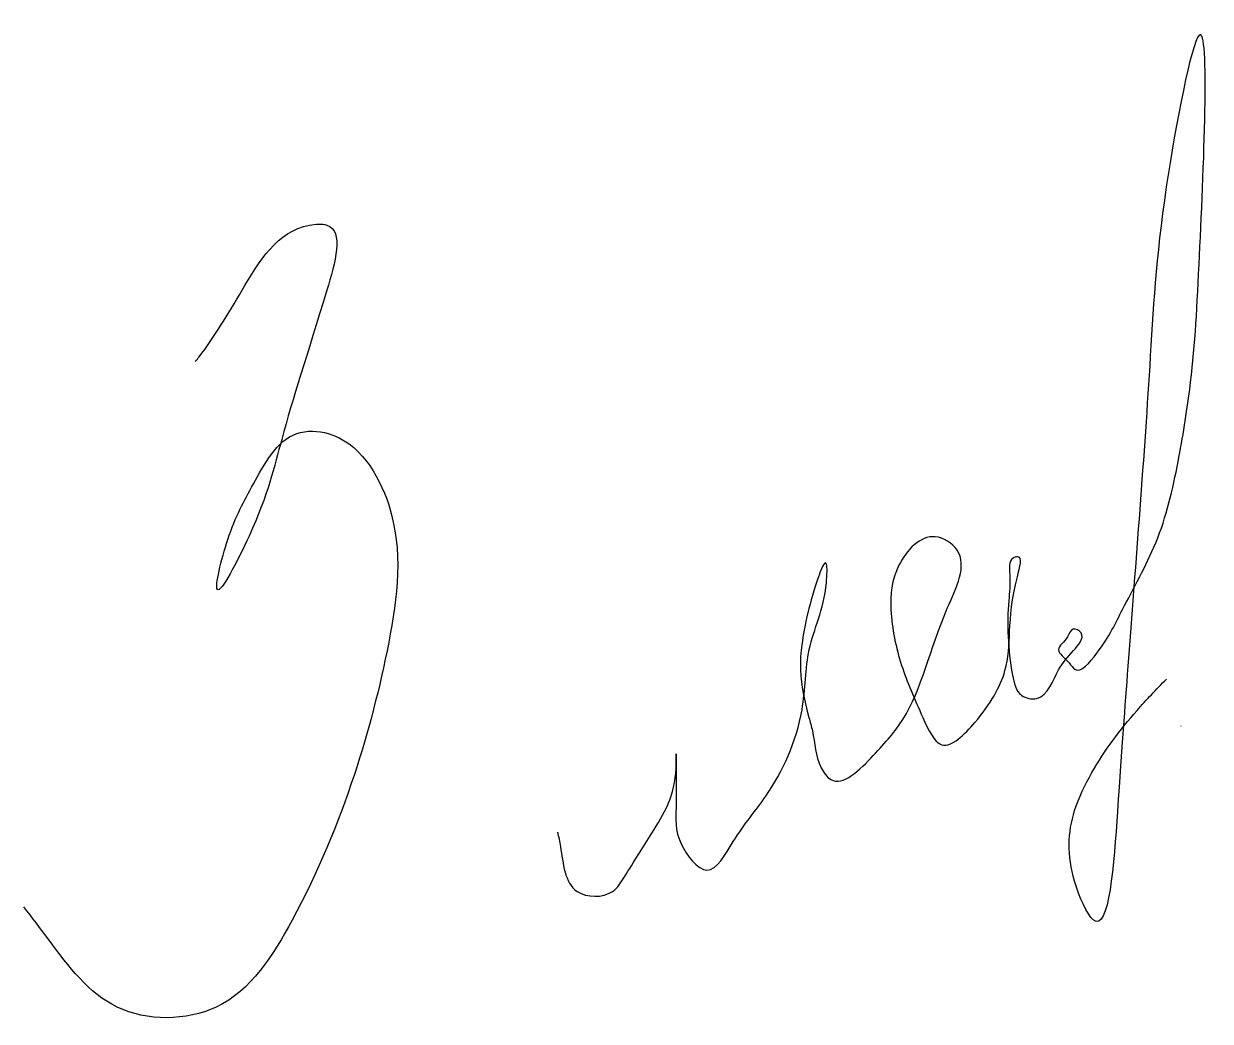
# Model space of a CAD drawing. Header units: millimetres. Extents: x 3803 to 6708, y 4233 to 6675.
import ezdxf

# ---------------------------------------------------------------- set-up
doc = ezdxf.new("R2010")
doc.units = ezdxf.units.MM
doc.layers.add('Слой1', color=5, linetype='Continuous')

msp = doc.modelspace()

# ---------------------------------------------------------------- linework, layer by layer
at = {"layer": 'Слой1'}
msp.add_line((6635.9, 4956.6), (6636.7, 4956.6), dxfattribs=at)
for points, knots in [([(5109.9, 4696.4), (5112.6, 4684.8), (5123.3, 4634.7), (5128.6, 4536.5), (5241.9, 4534.2), (5288.3, 4610.3), (5349.9, 4707.1), (5402.7, 4793.3), (5399.4, 4926.1), (5402.5, 4748.6), (5394.4, 4681.8), (5480.7, 4566.1), (5549.9, 4697.3), (5640.1, 4799.5), (5717.9, 4965.9), (5715.7, 5156.2), (5768.3, 5249.8), (5771.5, 5397.5), (5688.3, 5139.5), (5703.9, 5053.5), (5740, 4924.8), (5740.9, 4870.8), (5795.7, 4793.7), (5890.1, 4889.3), (5995.6, 5010), (6028.4, 5187.5), (6126.3, 5370.8), (6016.3, 5442.4), (5930.9, 5350.4), (5920.2, 5232), (5948.9, 5099.3), (5992.6, 5002.8), (6048.4, 4877.3), (6153.7, 4981.8), (6232.5, 5118.2), (6204.5, 5222.2), (6251.1, 5376.4), (6212.6, 5363.4), (6220.1, 5315.1), (6209, 5226.1), (6212.6, 5127.3), (6234.5, 5027.6), (6306.3, 5014), (6329.7, 5093), (6366.1, 5132.9), (6407.3, 5178.5), (6368.2, 5199.9), (6359, 5166.9), (6322, 5142.3), (6359.6, 5117.2), (6384, 5076.7), (6454.2, 5160), (6496.3, 5252.4), (6587.4, 5410.6), (6628.9, 5591.7), (6667.1, 5827.1), (6682.4, 6115.2), (6718.7, 6919.5), (6578.3, 6199.7), (6558.7, 5775), (6511.1, 5177.5), (6487, 4845.8), (6455.9, 4382.7), (6355.7, 4607.3), (6360.1, 4727.4), (6428.7, 4870), (6507.5, 4973.1), (6575.2, 5045.5), (6600.4, 5070.7)], [20137.291393, 20137.291393, 20137.291393, 20137.291393, 20173.592434, 20290.365768, 20376.828272, 20422.888849, 20549.065389, 20719.59084, 20750.908782, 20861.061546, 20968.903908, 21058.787867, 21153.522528, 21290.655736, 21519.660848, 21668.064323, 21836.820131, 21882.886599, 22000.02102, 22266.258104, 22300.205548, 22393.066101, 22430.156858, 22549.443313, 22663.966818, 22957.117875, 23101.254178, 23163.631268, 23276.553581, 23387.873975, 23525.987517, 23664.227708, 23745.229483, 23842.186903, 23989.052272, 24221.085471, 24269.913107, 24281.091326, 24322.285365, 24385.866317, 24568.245312, 24622.766135, 24660.537903, 24748.740627, 24808.03479, 24855.069608, 24876.173133, 24899.742091, 24937.872763, 24979.171766, 25000.263013, 25067.154471, 25191.567559, 25373.269029, 25579.455061, 25758.417008, 26064.927722, 26626.186138, 27005.924261, 27446.752516, 28182.593902, 28538.993206, 28810.949179, 28916.067309, 29088.69218, 29191.384825, 29378.780943, 29481.768645, 29481.768645, 29481.768645, 29481.768645]), ([(4224, 5848.2), (4226.9, 5851.9), (4229.9, 5855.6), (4232.8, 5859.4), (4269.7, 5907.3), (4342.8, 6029.3), (4430.6, 6180.1), (4594.4, 6188.7), (4511.2, 5903.4), (4439.4, 5692.3), (4393.5, 5483.9), (4251.6, 5217.4), (4305.9, 5442.4), (4363.5, 5541.7), (4436.3, 5682), (4607.3, 5675.9), (4743.4, 5461.2), (4703.6, 5159.6), (4614.8, 4816.2), (4488.3, 4513.8), (4313.5, 4233.8), (4012.4, 4232.9), (3892.2, 4396.3), (3824.2, 4487.2), (3803.5, 4513)], [42544.002886, 42544.002886, 42544.002886, 42544.002886, 42559.286809, 42559.286809, 42559.286809, 42753.291853, 42982.636829, 43025.101045, 43184.640619, 43565.881842, 43815.62215, 43967.756672, 44092.689478, 44242.592797, 44405.514896, 44482.141896, 44710.833944, 45047.93969, 45381.292856, 45769.546502, 46051.611297, 46294.316577, 46527.558207, 46629.439015, 46629.439015, 46629.439015, 46629.439015])]:
    msp.add_open_spline(points, degree=3, knots=knots, dxfattribs=at)

doc.saveas('drawing.dxf')
